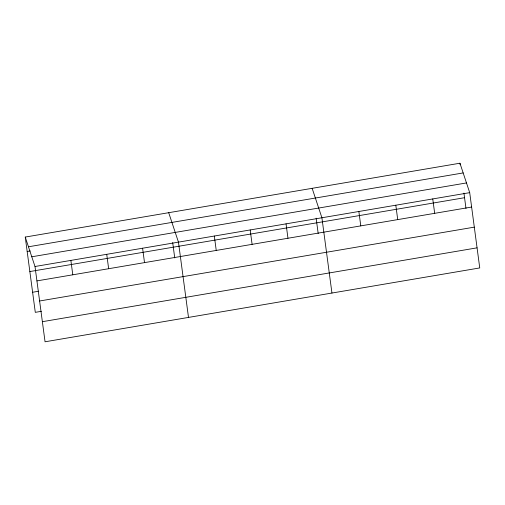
<?xml version="1.0" encoding="UTF-8"?>
<svg xmlns="http://www.w3.org/2000/svg" width="505" height="505" viewBox="0 0 505 505"><rect width="100%" height="100%" fill="white"/><g stroke="black" fill="none" stroke-linecap="round" stroke-linejoin="round"><path stroke-width="0.76" d="M25.25 237.066L459.948 163.216L469.707 192.651L479.75 267.934L45.052 341.784L35.003 266.501L25.25 237.066L35.293 312.349L41.397 311.314M28.469 246.781L463.167 172.931M27.169 251.471L30.224 250.953M31.783 256.786L466.487 182.936M35.003 266.501L469.707 192.651M29.852 271.557L464.556 197.707M36.928 280.9L471.626 207.05M32.617 292.262L38.721 291.221M39.605 300.993L474.309 227.143M42.37 321.691L477.067 247.841M312.153 188.327L321.906 217.756L331.949 293.045M168.702 212.693L178.454 242.129L188.498 317.411M459.948 163.216L460.156 164.731M463.937 193.074L465.982 208.445M432.753 198.926L434.679 213.331M395.806 205.207L397.725 219.606M358.859 211.481L360.778 225.886M316.136 218.179L318.188 233.55M286.045 223.854L287.964 238.253M250.183 229.945L252.102 244.344M214.316 236.037L216.241 250.436M172.685 242.552L174.736 257.922M142.593 248.22L144.512 262.625M106.732 254.312L108.651 268.717M70.864 260.41L72.789 274.808"/></g></svg>
